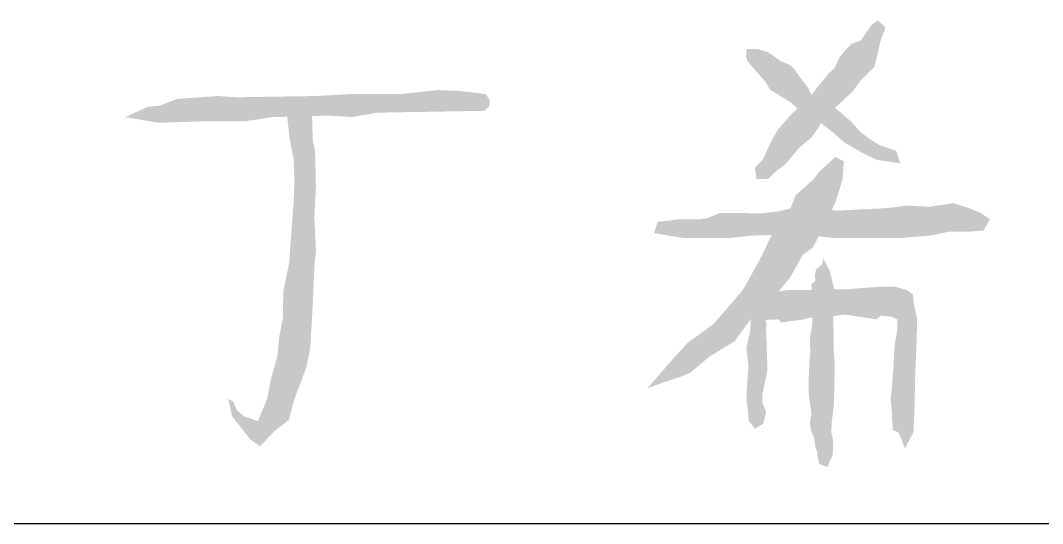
# Model space of a CAD drawing. Extents: x 4414382 to 4540065, y -615151 to -235742.
# Drawn here: x 4514878 to 4516095, y -355834 to -355234 of the extents above; entities that cross this region are included whole.
import ezdxf

# ---------------------------------------------------------------- set-up
doc = ezdxf.new("R2010")
doc.units = 0
doc.header["$LTSCALE"] = 1000
doc.header["$MEASUREMENT"] = 0
doc.layers.get('0').update_dxf_attribs({"linetype": 'CONTINUOUS'})
doc.layers.add('HATCH', color=8, linetype='CONTINUOUS')

msp = doc.modelspace()

# ---------------------------------------------------------------- hatches: boundary and pattern name
at = {"layer": 'HATCH'}
h = msp.add_hatch(color=0, dxfattribs=at)
h.paths.add_polyline_path([(4515867.8, -355355.2), (4515852.3, -355341.9), (4515848.3, -355338.5), (4515833, -355352.8), (4515831.2, -355356.7), (4515844.9, -355366.9), (4515859.8, -355380.2), (4515883.3, -355393.6), (4515898.2, -355400.5), (4515912.1, -355402.6), (4515926, -355404.8), (4515921.2, -355389.8), (4515900.9, -355382.9), (4515889.2, -355375.4), (4515878.5, -355367.4)])
h.paths.add_polyline_path([(4515848.3, -355338.5), (4515844.7, -355335.5), (4515835.7, -355329.6), (4515820.9, -355323.7), (4515820.4, -355322.9), (4515807.8, -355335), (4515803.5, -355339.2), (4515813.9, -355348.8), (4515829.9, -355355.7), (4515831.2, -355356.7), (4515833, -355352.8)])
h.paths.add_polyline_path([(4515880, -355304.6), (4515895.2, -355289.5), (4515899, -355274.3), (4515902.8, -355257.2), (4515908.5, -355243), (4515899.9, -355234.4), (4515892.3, -355239.2), (4515885.7, -355248.7), (4515879, -355258.2), (4515868.6, -355262), (4515859.1, -355271.4), (4515853.4, -355279), (4515847.7, -355291.4), (4515841.1, -355297.1), (4515829.7, -355311.3), (4515820.4, -355322.9), (4515820.9, -355323.7), (4515835.7, -355329.6), (4515844.7, -355335.5), (4515848.3, -355338.5), (4515857.2, -355330.3), (4515868.5, -355319.8)])
h.paths.add_polyline_path([(4515809.1, -355305.6), (4515800.1, -355292.8), (4515795.3, -355288), (4515783.5, -355282.7), (4515776.6, -355277.9), (4515769.1, -355272.5), (4515755.8, -355268.3), (4515743, -355268.3), (4515742.4, -355277.3), (4515743.7, -355282.7), (4515748.8, -355288.5), (4515756, -355296.8), (4515765.5, -355307.6), (4515770.7, -355316.8), (4515795.8, -355332.3), (4515803.5, -355339.2), (4515807.8, -355335), (4515820.4, -355322.9), (4515815.5, -355313.6)])
h.paths.add_polyline_path([(4515829.2, -355361.1), (4515831.2, -355356.7), (4515829.9, -355355.7), (4515813.9, -355348.8), (4515803.5, -355339.2), (4515796.8, -355345.7), (4515780.3, -355364.4), (4515770.8, -355381.5), (4515762.3, -355400.5), (4515752.8, -355410), (4515754.7, -355423.3), (4515768.9, -355423.3), (4515778.4, -355413.8), (4515788.8, -355406.2), (4515805.2, -355386.6), (4515821.1, -355373)])
h.paths.add_polyline_path([(4515857.2, -355424.2), (4515858.9, -355402.2), (4515848.7, -355397.2), (4515830.2, -355413.9), (4515823, -355423.4), (4515801.4, -355442.8), (4515795.3, -355458.5), (4515804.4, -355456.5), (4515844.4, -355460.4), (4515848.7, -355451.2)])
h.paths.add_polyline_path([(4515844.4, -355460.4), (4515804.4, -355456.5), (4515795.3, -355458.5), (4515794.4, -355460.9), (4515772.8, -355490.2), (4515805.8, -355489.3), (4515828.9, -355491.7), (4515836.9, -355476.5)])
h.paths.add_polyline_path([(4516032.6, -355471.4), (4516022.2, -355464), (4516008, -355458.1), (4515989.3, -355452.1), (4515960, -355456.5), (4515935.3, -355455), (4515908.8, -355458.1), (4515850.6, -355461), (4515844.4, -355460.4), (4515836.9, -355476.5), (4515828.9, -355491.7), (4515849.1, -355493.8), (4515887.9, -355493.8), (4515925.2, -355493.8), (4515941.6, -355492.3), (4515962.5, -355490.8), (4515983.4, -355486.3), (4516004.3, -355486.3), (4516025.1, -355484.8)])
h.paths.add_polyline_path([(4515794.4, -355460.9), (4515795.3, -355458.5), (4515779.1, -355462.2), (4515761.8, -355464.2), (4515734.2, -355464), (4515719.3, -355464), (4515710.4, -355464), (4515697.6, -355469.5), (4515688, -355471.4), (4515662.6, -355471.4), (4515637.3, -355474.4), (4515632.8, -355487.8), (4515668.6, -355493.8), (4515722.3, -355493.8), (4515747.7, -355490.8), (4515772.8, -355490.2)])
h.paths.add_polyline_path([(4515809.8, -355513.7), (4515821.7, -355505.2), (4515828.9, -355491.7), (4515805.8, -355489.3), (4515772.8, -355490.2), (4515760.8, -355515.4), (4515742.2, -355549.2), (4515737.4, -355556.9), (4515727.9, -355568.1), (4515703.4, -355596.4), (4515673, -355618.4), (4515654.4, -355638.7), (4515625, -355672.7), (4515644.2, -355665.7), (4515664.5, -355658.9), (4515676.3, -355653.9), (4515698.3, -355635.3), (4515728.7, -355616.7), (4515749.1, -355588.9), (4515779.4, -355559.3), (4515794.4, -355541.4)])
h.paths.add_polyline_path([(4515847.4, -355554.8), (4515826.4, -355555.2), (4515820.5, -355555.4), (4515820.9, -355563), (4515821.4, -355573.7), (4515820.9, -355583.6), (4515821.3, -355588.7), (4515832.7, -355588.1), (4515838.4, -355587.5), (4515846.3, -355586.6), (4515846.2, -355580)])
h.paths.add_polyline_path([(4515842.1, -355533.1), (4515834.2, -355517.9), (4515832.8, -355525.2), (4515825.5, -355531.2), (4515824.4, -355538.4), (4515824.9, -355544.4), (4515820.2, -355549.1), (4515820.5, -355555.4), (4515826.4, -355555.2), (4515847.4, -355554.8)])
h.paths.add_polyline_path([(4515820.9, -355563), (4515820.5, -355555.4), (4515804.2, -355555.8), (4515790.9, -355555.8), (4515781.1, -355557.3), (4515779.4, -355559.3), (4515749.1, -355588.9), (4515748.1, -355590.3), (4515747.2, -355604.6), (4515745.3, -355612.8), (4515742.8, -355625.5), (4515745.3, -355645.7), (4515743.4, -355672.3), (4515742.8, -355683.1), (4515744.7, -355702.1), (4515745.6, -355711.6), (4515752.9, -355721), (4515763, -355714.7), (4515766.2, -355700.8), (4515761.8, -355690), (4515761.8, -355679.9), (4515767.5, -355652.7), (4515767.5, -355640.6), (4515766.8, -355618.5), (4515766.2, -355602), (4515766.8, -355597.6), (4515765.6, -355591.3), (4515781.4, -355590.6), (4515783.9, -355594.4), (4515796.6, -355592.5), (4515808, -355591.3), (4515817.5, -355588.7), (4515821.3, -355588.7), (4515820.9, -355583.6), (4515821.4, -355573.7)])
h.paths.add_polyline_path([(4515941.1, -355560.9), (4515934.1, -355555.8), (4515918.9, -355551.4), (4515898, -355552), (4515873.3, -355553.9), (4515864.4, -355554.6), (4515847.4, -355554.8), (4515846.2, -355580), (4515846.3, -355586.6), (4515860.4, -355585), (4515869.5, -355586.2), (4515897.3, -355590.6), (4515903, -355586.2), (4515915.7, -355587.5), (4515922.6, -355590.7), (4515922.6, -355602.9), (4515919.4, -355620), (4515918.6, -355632.1), (4515917.8, -355647.6), (4515915.7, -355674.8), (4515914.4, -355684.3), (4515916.3, -355705.2), (4515916.3, -355709), (4515917, -355722.3), (4515923.9, -355725.5), (4515931.6, -355744.2), (4515941.7, -355724.8), (4515943, -355695.1), (4515943.8, -355654.9), (4515945.4, -355619.1), (4515946.1, -355590.6), (4515942.3, -355572.3)])
h.paths.add_polyline_path([(4515846.3, -355586.6), (4515838.4, -355587.5), (4515832.7, -355588.1), (4515821.3, -355588.7), (4515820.9, -355599.5), (4515818.2, -355612.8), (4515818.9, -355628.7), (4515818.2, -355633.3), (4515816.9, -355661.9), (4515816.9, -355678.5), (4515818.5, -355690.9), (4515820.3, -355702.9), (4515818.2, -355713), (4515819.5, -355722.3), (4515823.5, -355732.2), (4515824.9, -355742.8), (4515826.8, -355747.5), (4515827.5, -355754.8), (4515829.5, -355762.7), (4515839.5, -355766.7), (4515842.1, -355759.4), (4515845.4, -355752.8), (4515846.2, -355736.1), (4515843.8, -355725.2), (4515844.4, -355713.2), (4515846.8, -355693.9), (4515847.4, -355675.2), (4515848, -355642.7), (4515846.8, -355627.6)])
h = msp.add_hatch(color=0, dxfattribs=at)
h.paths.add_polyline_path([(4515437.2, -355329.8), (4515432.5, -355322.2), (4515402.1, -355318.4), (4515374.5, -355317.4), (4515330.9, -355322.2), (4515271, -355322.2), (4515230.2, -355324.5), (4515197.9, -355325), (4515136.2, -355326), (4515113.3, -355324.5), (4515092.5, -355326), (4515064.7, -355328), (4515043.9, -355336.1), (4515029.8, -355337.4), (4515003.3, -355349.7), (4515043.1, -355356.4), (4515102, -355354.5), (4515146.6, -355354.5), (4515178, -355349.7), (4515210.3, -355348.8), (4515244.4, -355347.8), (4515273.2, -355349.5), (4515283.4, -355347.8), (4515304.2, -355344.3), (4515345.1, -355343.6), (4515375.5, -355343.1), (4515430.6, -355342.1), (4515436.3, -355337.4)])
h.paths.add_polyline_path([(4515225.6, -355348.3), (4515210.3, -355348.8), (4515196, -355349.2), (4515198.9, -355375.3), (4515203.6, -355400), (4515204.6, -355426.6), (4515203.6, -355451.2), (4515201.7, -355476.9), (4515198.3, -355523.2), (4515191.3, -355557.5), (4515191, -355588.3), (4515186.6, -355610.8), (4515184.3, -355634.7), (4515176.5, -355662.3), (4515172.3, -355684.9), (4515164, -355704.7), (4515158.3, -355718.4), (4515152, -355733.5), (4515163.7, -355741.8), (4515180.8, -355723.8), (4515197.9, -355710.5), (4515204.5, -355685.8), (4515218.8, -355647.9), (4515223.5, -355624.1), (4515226.4, -355572.9), (4515228.3, -355528.3), (4515230.2, -355509.3), (4515228.3, -355468.5), (4515230.2, -355432.5), (4515229.2, -355389.8), (4515226.4, -355376.5)])
h.paths.add_polyline_path([(4515160.9, -355712.1), (4515150.4, -355707.7), (4515145.8, -355707), (4515136.5, -355699.3), (4515131.9, -355688.5), (4515125.8, -355685.5), (4515130.2, -355705.8), (4515136.5, -355713.9), (4515152, -355733.5), (4515158.3, -355718.4)])

# ---------------------------------------------------------------- linework, layer by layer
msp.add_line((4513062.2, -355833.9), (4518562.2, -355833.9))

doc.saveas('drawing.dxf')
